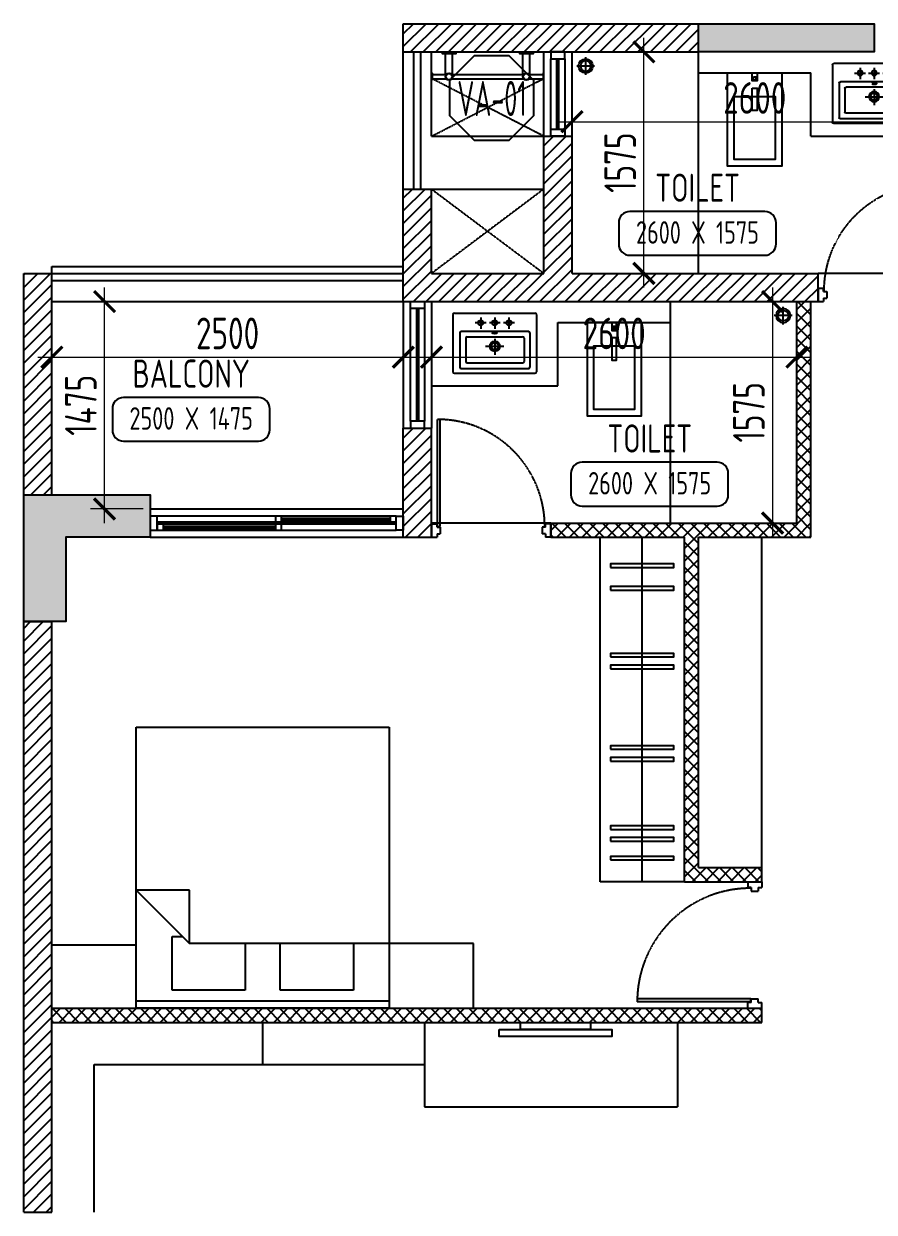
# Model space of a CAD drawing. Header units: millimetres. Extents: x -92307 to 258096, y -47434 to 112633.
# Drawn here: x 160861 to 166911, y -17648 to -9198 of the extents above; entities that cross this region are included whole.
import ezdxf
from ezdxf.enums import TextEntityAlignment as Align

# ---------------------------------------------------------------- set-up
doc = ezdxf.new("R2010")
doc.units = ezdxf.units.MM
doc.header["$LTSCALE"] = 10
doc.header["$PDMODE"] = 35
doc.header["$PDSIZE"] = 500
doc.linetypes.add('DASHED', pattern=[19.05, 12.7, -6.35])
doc.linetypes.add('HIDDEN', pattern=[9.525, 6.35, -3.175])
for name, color, linetype in [('07--DIM-1', 1, 'Continuous'), ('A--BLOCKWALL-1', 9, 'Continuous'), ('A--BLOCKWALL-2', 2, 'Continuous'), ('A--BLOCKWALL-3', 3, 'Continuous'), ('A--BLOCKWALL-HATCH', 8, 'Continuous'), ('A--CONCRETE-1', 9, 'Continuous'), ('A--DOWN', 34, 'Continuous'), ('A--FURNITURE-0', 253, 'Continuous'), ('A--FURNITURE-1', 9, 'Continuous'), ('A--GLAZING-0', 181, 'Continuous'), ('A--HANDRAIL-1', 9, 'Continuous'), ('A--HATCH-1', 8, 'Continuous'), ('A--SANITARY-0', 253, 'Continuous'), ('A--SHAFT-HIDDEN', 9, 'HIDDEN'), ('A--SPACENUMBER', 2, 'Continuous'), ('A--SPACENUMBER-1', 8, 'Continuous'), ('A--SPACEREF', 3, 'Continuous'), ('A--STELWRK-1', 9, 'Continuous'), ('A--Stucture', 9, 'Continuous'), ('A--TILING-1', 8, 'Continuous'), ('A--WINREF', 7, 'Continuous'), ('A--WINREF-1', 8, 'Continuous'), ('Typical floor Column Centre line$0$X-3rd Floor Column$0$A--COL250', 250, 'Continuous'), ('Typical floor Column Centre line$0$X-3rd Floor Column$0$A--CONCRETE-4', 4, 'Continuous')]:
    doc.layers.add(name, color=color, linetype=linetype)
doc.layers.add('A--STELWRK-2', color=2, linetype='Continuous', lineweight=25)
doc.styles.add('ISO', font='isocp2.shx', dxfattribs={"width": 0.8})
doc.dimstyles.new('A-DIM-100', dxfattribs={"dimscale": 100, "dimtxt": 2.25, "dimasz": 1.5, "dimexe": 1, "dimexo": 0.5, "dimgap": 0, "dimtad": 0, "dimdec": 0, "dimzin": 12, "dimdsep": 46, "dimtxsty": 'ISO', "dimblk": 'ARCHTICK', "dimcen": 1, "dimdle": 1, "dimclrd": 8, "dimclre": 8, "dimclrt": 256, "dimadec": 0, "dimazin": 3, "dimtfac": 1, "dimtdec": 0, "dimtmove": 1, "dimatfit": 2, "dimfxl": 1, "dimtvp": 0.75, "dimtolj": 1, "dimtzin": 12, "dimlwd": 18, "dimlwe": 18, "dimarcsym": 0})
pattern_1 = [(45, (164461, -23097.9), (-44.90128, 44.90128), [])]
pattern_2 = [(45, (164461, -23097.9), (-44.90128, 44.90128), []), (135, (164461, -23097.9), (-44.90128, -44.90128), [])]

# ---------------------------------------------------------------- blocks, each defined once
blk = doc.blocks.new('A$C542B73FF')
at = {"layer": 'A--FURNITURE-0'}
for points in [[(-400, 50), (400, 50), (400, 100), (-400, 100)], [(-250, 0), (250, 0), (250, 50), (-250, 50)]]:
    blk.add_lwpolyline(points, close=True, dxfattribs=at)
blk = doc.blocks.new('A$C68464E93')
at = {"layer": 'A--BLOCKWALL-1'}
for p, q in [((600, 200), (0, 200)), ((600, 0), (0, 0))]:
    blk.add_line(p, q, dxfattribs=at)
at = {"layer": 'A--DOWN'}
for p, q in [((50, 150), (550, 150)), ((550, 50), (50, 50))]:
    blk.add_line(p, q, dxfattribs=at)
for points in [[(50, 50), (50, 150), (0, 150), (0, 50), (50, 50)], [(550, 50), (550, 150), (600, 150), (600, 50), (550, 50)]]:
    blk.add_lwpolyline(points, dxfattribs=at)
at = {"layer": 'A--GLAZING-0'}
for p, q in [((550, 107), (50, 107)), ((550, 93), (50, 93))]:
    blk.add_line(p, q, dxfattribs=at)
blk = doc.blocks.new('A$C76363F86-flat-10')
at = {"layer": 'A--SANITARY-0'}
for points in [[(0, -0.1932), (0, 0.1932), (-0.6627, 0.1932), (-0.6627, -0.1932)], [(-0.1667, -0.1461), (-0.1667, 0.1461), (-0.6157, 0.1461), (-0.6157, -0.1461)], [(-0.108, -0.0173), (-0.108, 0.0173), (-0.2664, 0.0173), (-0.2664, -0.0173)], [(0, -0.0173), (0, 0.0173), (-0.0567, 0.0173), (-0.0567, -0.0173)], [(-0.0269, -0.0093), (-0.0269, 0.0081), (-0.0504, 0.0081), (-0.0504, -0.0093)]]:
    blk.add_lwpolyline(points, close=True, dxfattribs=at)
blk = doc.blocks.new('A$C302618AE')
at = {"layer": 'A--SANITARY-0'}
for p, q in [((-286.6, 0), (286.6, 0)), ((-296.6, -10), (-296.6, -416.5)), ((-60.1, -67.5), (-138, -67.5)), ((-99.5, -30), (-99.5, -110.2)), ((40, -67.5), (-37.9, -67.5)), ((0.5, -30), (0.5, -110.2)), ((140.5, -67.5), (62.6, -67.5)), ((101.1, -30), (101.1, -110.2)), ((296.6, -10), (296.6, -416.5)), ((-247.4, -138.5), (-247.4, -382.6)), ((-237.4, -128.5), (240, -128.5)), ((-196.4, -167.7), (198.9, -167.7)), ((250, -138.5), (250, -382.6)), ((-206.4, -177.7), (-206.4, -343.3)), ((65.1, -236), (-64.9, -236)), ((-0.1, -182.6), (-0.1, -294.6)), ((208.9, -177.7), (208.9, -343.3)), ((-237.4, -392.6), (240, -392.6)), ((-196.4, -353.3), (198.9, -353.3)), ((-286.6, -426.5), (286.6, -426.5))]:
    blk.add_line(p, q, dxfattribs=at)
for centre, radius in [((-99.5, -67.5), 17.8), ((0.5, -67.5), 17.8), ((101.1, -67.5), 17.8), ((1.1, -234.9), 36.3), ((1.1, -234.7), 25)]:
    blk.add_circle(centre, radius, dxfattribs=at)
for centre, start, end in [((-286.6, -10), 90, 180), ((286.6, -10), 0, 90), ((-237.4, -138.5), 90, 180), ((-196.4, -177.7), 90, 180), ((198.9, -177.7), 0, 90), ((240, -138.5), 0, 90), ((-286.6, -416.5), 180, 270), ((-237.4, -382.6), 180, 270), ((-196.4, -343.3), 180, 270), ((198.9, -343.3), 270, 0), ((240, -382.6), 270, 0), ((286.6, -416.5), 270, 0)]:
    blk.add_arc(centre, 10, start, end, dxfattribs=at)
blk.add_ellipse((-0.1, -141.1), major_axis=(17.6, 0), ratio=0.318204, dxfattribs=at)
blk = doc.blocks.new('A$C704305AF')
at = {"layer": 'A--SANITARY-0'}
for p, q in [((0, 0.0635), (0, -0.0635)), ((0.0635, 0), (-0.0635, 0))]:
    blk.add_line(p, q, dxfattribs=at)
for major_axis, start_param, end_param in [((0, 0.0508), 3.141593, 9.424778), ((0, 0.0381), 6.283185307145827, 12.56637061432541)]:
    blk.add_ellipse((0, 0), major_axis=major_axis, ratio=1, start_param=start_param, end_param=end_param, dxfattribs=at)
blk = doc.blocks.new('A$C1CBF2325')
at = {"layer": 'A--DOWN'}
for p, q in [((100, 0), (0, 0)), ((0, 0), (0, -42)), ((100, 0), (100, -42)), ((25, -42), (0, -42)), ((25, -42), (25, -67)), ((75, -67), (25, -67)), ((75, -42), (75, -67)), ((75, -42), (100, -42)), ((78.8, -46.2), (78.8, -67)), ((78.8, -46.2), (886, -46.2)), ((78.8, -67), (886, -67)), ((886, -67), (886, -46.2)), ((75, -833), (25, -833)), ((25, -858), (25, -833)), ((75, -858), (75, -833)), ((25, -858), (0, -858)), ((0, -900), (0, -858)), ((100, -900), (0, -900)), ((75, -858), (100, -858)), ((100, -900), (100, -858))]:
    blk.add_line(p, q, dxfattribs=at)
at = {"layer": 'A--DOWN', "color": 8, "linetype": 'DASHED', "ltscale": 0.005}
blk.add_arc((78.8, -46.2), 807.5, 269.73187, 358.52905, dxfattribs=at)
blk = doc.blocks.new('A$C613641B0')
at = {"layer": 'A--BLOCKWALL-1'}
for p, q in [((0, 0), (-1800, 0)), ((0, -200), (-1800, -200))]:
    blk.add_line(p, q, dxfattribs=at)
at = {"layer": 'A--DOWN'}
for p, q in [((-50, -50), (-1750, -50)), ((-1750, -92.7), (-93, -92.7)), ((-1750, -107.3), (-50, -107.3)), ((-1750, -150), (-50, -150))]:
    blk.add_line(p, q, dxfattribs=at)
for points in [[(-1750, -50), (-1750, -150), (-1800, -150), (-1800, -50)], [(-934, -50), (-934, -92.7), (-891, -92.7), (-891, -50)], [(-93, -50), (-93, -92.7), (-50, -92.7), (-50, -50)], [(-50, -50), (-50, -150), (0, -150), (0, -50)], [(-1750, -107.3), (-1750, -150), (-1707, -150), (-1707, -107.3)], [(-934, -107.3), (-934, -150), (-891, -150), (-891, -107.3)]]:
    blk.add_lwpolyline(points, close=True, dxfattribs=at)
at = {"layer": 'A--GLAZING-0'}
for p, q in [((-93, -64.4), (-891, -64.4)), ((-93, -78.4), (-891, -78.4)), ((-934, -121.6), (-1707, -121.6)), ((-934, -135.6), (-1707, -135.6))]:
    blk.add_line(p, q, dxfattribs=at)
blk = doc.blocks.new('SPACE')
at = {"layer": 'A--SPACENUMBER-1'}
blk.add_lwpolyline([(-600, 0), (600, 0, 0.414213562), (700, 100), (700, 288.5, 0.414213562), (600, 388.5), (-600, 388.5, 0.414213562), (-700, 288.5), (-700, 100, 0.414213562), (-600, 0, -0.052514465)], format="xyb", dxfattribs=at)
at = {"layer": 'A--SPACENUMBER', "style": 'ISO', "width": 0.8, "flags": 4}
blk.add_attdef('01', text='', height=250, dxfattribs=at).set_placement((0.455, 202.41), align=Align.MIDDLE)
at = {"layer": 'A--SPACEREF', "style": 'ISO', "width": 0.8, "flags": 4}
blk.add_attdef('S', text='', height=300, dxfattribs=at).set_placement((1.35, 474.975), align=Align.CENTER)
blk = doc.blocks.new('AL-OP')
at = {"layer": 'A--WINREF-1'}
blk.add_lwpolyline([(-124.3, 300), (-300, 124.3), (-300, -124.3), (-124.3, -300), (124.3, -300), (300, -124.3), (300, 124.3), (124.3, 300)], close=True, dxfattribs=at)
at = {"layer": 'A--WINREF', "style": 'ISO', "width": 0.6}
blk.add_attdef('AL-OP', text='', height=250, dxfattribs=at).set_placement((3.2, -4.8), align=Align.MIDDLE)
blk = doc.blocks.new('A$C3A434446')
at = {"layer": 'A--STELWRK-1', "color": 1}
for p, q in [((110, 939), (110, 1089)), ((160, 939), (160, 1089)), ((660, 939), (660, 1089)), ((710, 939), (710, 1089)), ((15, 939), (115, 939)), ((155, 939), (665, 939)), ((705, 939), (805, 939)), ((15, 909), (115, 909)), ((155, 909), (665, 909)), ((705, 909), (805, 909))]:
    blk.add_line(p, q, dxfattribs=at)
at = {"layer": 'A--STELWRK-1'}
for points in [[(85.4, 1099), (85.4, 1089), (185.4, 1089), (185.4, 1099)], [(635.4, 1099), (635.4, 1089), (735.4, 1089), (735.4, 1099)], [(15, 899), (10, 899), (10, 949), (15, 949)], [(805, 899), (810, 899), (810, 949), (805, 949)]]:
    blk.add_lwpolyline(points, close=True, dxfattribs=at)
at = {"layer": 'A--STELWRK-2'}
for centre, radius in [((135, 924), 25), ((135, 924), 22), ((685, 924), 25), ((685, 924), 22)]:
    blk.add_circle(centre, radius, dxfattribs=at)
blk = doc.blocks.new('A$C6931329F')
at = {"layer": 'A--BLOCKWALL-1'}
for p, q in [((0, 900), (0, 0)), ((200, 900), (200, 0))]:
    blk.add_line(p, q, dxfattribs=at)
at = {"layer": 'A--DOWN'}
for p, q in [((50, 50), (50, 850)), ((150, 850), (150, 50))]:
    blk.add_line(p, q, dxfattribs=at)
for points in [[(150, 850), (50, 850), (50, 900), (150, 900), (150, 850)], [(150, 50), (50, 50), (50, 0), (150, 0), (150, 50)]]:
    blk.add_lwpolyline(points, dxfattribs=at)
at = {"layer": 'A--GLAZING-0'}
for p, q in [((93, 850), (93, 50)), ((107, 850), (107, 50))]:
    blk.add_line(p, q, dxfattribs=at)
blk = doc.blocks.new('_ArchTick')
at = {"color": 0, "const_width": 0.15}
blk.add_lwpolyline([(-0.5, -0.5), (0.5, 0.5)], dxfattribs=at)
blk = doc.blocks.new('*D335')
at = {"layer": '07--DIM-1', "color": 8, "lineweight": 18}
for p, q in [((164761, -9447.9), (164761, -9994)), ((167361, -9447.9), (167361, -9994)), ((164661, -9894), (167461, -9894))]:
    blk.add_line(p, q, dxfattribs=at)
at = {"layer": 'Defpoints', "color": 0}
for p in [(164761, -9397.9), (167361, -9397.9), (167361, -9894)]:
    blk.add_point(p, dxfattribs=at)
at = {"layer": '07--DIM-1', "color": 8, "lineweight": 18, "xscale": 150, "yscale": 150, "zscale": 150, "rotation": 180}
blk.add_blockref('_ArchTick', (164761, -9894), dxfattribs=at)
at = {"layer": '07--DIM-1', "color": 8, "lineweight": 18, "xscale": 150, "yscale": 150, "zscale": 150}
blk.add_blockref('_ArchTick', (167361, -9894), dxfattribs=at)
at = {"layer": '07--DIM-1', "insert": (166061, -9725.2), "char_height": 225, "attachment_point": 5, "style": 'ISO'}
blk.add_mtext('\\A1;2600', dxfattribs=at)
blk = doc.blocks.new('*D336')
at = {"layer": '07--DIM-1', "color": 8, "lineweight": 18}
for p, q in [((165273, -11072.9), (165273, -9297.9)), ((164811, -9397.9), (165373, -9397.9)), ((164811, -10972.9), (165373, -10972.9))]:
    blk.add_line(p, q, dxfattribs=at)
at = {"layer": 'Defpoints', "color": 0}
for p in [(164761, -9397.9), (165273, -9397.9), (164761, -10972.9)]:
    blk.add_point(p, dxfattribs=at)
at = {"layer": '07--DIM-1', "color": 8, "lineweight": 18, "xscale": 150, "yscale": 150, "zscale": 150}
for p, rotation in [((165273, -9397.9), 90), ((165273, -10972.9), 270)]:
    blk.add_blockref('_ArchTick', p, dxfattribs=dict(at, rotation=rotation))
at = {"layer": '07--DIM-1', "insert": (165104.2, -10185.4), "char_height": 225, "attachment_point": 5, "rotation": 90, "style": 'ISO'}
blk.add_mtext('\\A1;1575', dxfattribs=at)
blk = doc.blocks.new('*D339')
at = {"layer": '07--DIM-1', "color": 8, "lineweight": 18}
for p, q in [((161061, -11289.3), (161061, -11668.2)), ((163561, -11289.3), (163561, -11668.2)), ((160961, -11568.2), (163661, -11568.2))]:
    blk.add_line(p, q, dxfattribs=at)
at = {"layer": 'Defpoints', "color": 0}
for p in [(161061, -11239.3), (163561, -11239.3), (163561, -11568.2)]:
    blk.add_point(p, dxfattribs=at)
at = {"layer": '07--DIM-1', "color": 8, "lineweight": 18, "xscale": 150, "yscale": 150, "zscale": 150, "rotation": 180}
blk.add_blockref('_ArchTick', (161061, -11568.2), dxfattribs=at)
at = {"layer": '07--DIM-1', "color": 8, "lineweight": 18, "xscale": 150, "yscale": 150, "zscale": 150}
blk.add_blockref('_ArchTick', (163561, -11568.2), dxfattribs=at)
at = {"layer": '07--DIM-1', "insert": (162311, -11399.4), "char_height": 225, "attachment_point": 5, "style": 'ISO'}
blk.add_mtext('\\A1;2500', dxfattribs=at)
blk = doc.blocks.new('*D340')
at = {"layer": '07--DIM-1', "color": 8, "lineweight": 18}
for p, q in [((163761, -11376.8), (163761, -11668.2)), ((166361, -11376.8), (166361, -11668.2)), ((163661, -11568.2), (166461, -11568.2))]:
    blk.add_line(p, q, dxfattribs=at)
at = {"layer": 'Defpoints', "color": 0}
for p in [(163761, -11326.8), (166361, -11326.8), (166361, -11568.2)]:
    blk.add_point(p, dxfattribs=at)
at = {"layer": '07--DIM-1', "color": 8, "lineweight": 18, "xscale": 150, "yscale": 150, "zscale": 150, "rotation": 180}
blk.add_blockref('_ArchTick', (163761, -11568.2), dxfattribs=at)
at = {"layer": '07--DIM-1', "color": 8, "lineweight": 18, "xscale": 150, "yscale": 150, "zscale": 150}
blk.add_blockref('_ArchTick', (166361, -11568.2), dxfattribs=at)
at = {"layer": '07--DIM-1', "insert": (165061, -11399.4), "char_height": 225, "attachment_point": 5, "style": 'ISO'}
blk.add_mtext('\\A1;2600', dxfattribs=at)
blk = doc.blocks.new('*D341')
at = {"layer": '07--DIM-1', "color": 8, "lineweight": 18}
for p, q in [((166188, -11072.9), (166188, -12847.9)), ((166311, -11172.9), (166088, -11172.9)), ((166311, -12747.9), (166088, -12747.9))]:
    blk.add_line(p, q, dxfattribs=at)
at = {"layer": 'Defpoints', "color": 0}
for p in [(166361, -11172.9), (166188, -12747.9), (166361, -12747.9)]:
    blk.add_point(p, dxfattribs=at)
at = {"layer": '07--DIM-1', "color": 8, "lineweight": 18, "xscale": 150, "yscale": 150, "zscale": 150}
for p, rotation in [((166188, -11172.9), 90), ((166188, -12747.9), 270)]:
    blk.add_blockref('_ArchTick', p, dxfattribs=dict(at, rotation=rotation))
at = {"layer": '07--DIM-1', "insert": (166019.2, -11960.4), "char_height": 225, "attachment_point": 5, "rotation": 90, "style": 'ISO'}
blk.add_mtext('\\A1;1575', dxfattribs=at)
blk = doc.blocks.new('*D343')
at = {"layer": '07--DIM-1', "color": 8, "lineweight": 18}
for p, q in [((161435.8, -12747.9), (161435.8, -11072.9)), ((161750.2, -11172.9), (161335.8, -11172.9)), ((161711, -12647.9), (161335.8, -12647.9))]:
    blk.add_line(p, q, dxfattribs=at)
at = {"layer": 'Defpoints', "color": 0}
for p in [(161435.8, -11172.9), (161800.2, -11172.9), (161761, -12647.9)]:
    blk.add_point(p, dxfattribs=at)
at = {"layer": '07--DIM-1', "color": 8, "lineweight": 18, "xscale": 150, "yscale": 150, "zscale": 150}
for p, rotation in [((161435.8, -11172.9), 90), ((161435.8, -12647.9), 270)]:
    blk.add_blockref('_ArchTick', p, dxfattribs=dict(at, rotation=rotation))
at = {"layer": '07--DIM-1', "insert": (161267, -11910.4), "char_height": 225, "attachment_point": 5, "rotation": 90, "style": 'ISO'}
blk.add_mtext('\\A1;1475', dxfattribs=at)
blk = doc.blocks.new('A$C7FA855F9')
at = {"layer": 'A--FURNITURE-0', "linetype": 'Continuous'}
for p, q in [((900, 2000), (-900, 2000)), ((-900, 2000), (-900, 0)), ((900, 0), (900, 2000)), ((900, 840), (520, 460)), ((520, 840), (900, 840)), ((520, 460), (520, 840)), ((645, 510), (570, 510)), ((645, 130), (645, 510)), ((-900, 460), (520, 460)), ((-645, 460), (-645, 130)), ((-125, 130), (-125, 460)), ((125, 460), (125, 130)), ((-645, 130), (-125, 130)), ((125, 130), (645, 130)), ((-900, 50), (900, 50)), ((-900, 0), (900, 0))]:
    blk.add_line(p, q, dxfattribs=at)

msp = doc.modelspace()

# ---------------------------------------------------------------- hatches: boundary and pattern name
at = {"layer": 'A--BLOCKWALL-HATCH'}
h = msp.add_hatch(dxfattribs=at)
h.set_pattern_fill('ANSI37', color=256, scale=20, style=0)
h.set_pattern_definition(pattern_2)
h.paths.add_polyline_path([(166361, -11172.9), (166461, -11172.9), (166461, -12847.9), (165661, -12847.9), (165661, -13972.9), (165661, -14072.9), (165661, -15197.9), (166111, -15197.9), (166111, -15297.9), (165561, -15297.9), (165561, -12847.9), (164611, -12847.9), (164611, -12747.9), (166361, -12747.9)])
h = msp.add_hatch(dxfattribs=at)
h.set_pattern_fill('ANSI37', color=256, scale=20, style=0)
h.set_pattern_definition(pattern_2)
h.paths.add_polyline_path([(161061, -16297.9), (161061, -16197.9), (166111, -16197.9), (166111, -16297.9)])
at = {"layer": 'A--HATCH-1'}
h = msp.add_hatch(dxfattribs=at)
h.set_pattern_fill('ANSI31', color=256, scale=20, style=0)
h.set_pattern_definition(pattern_1)
h.paths.add_polyline_path([(163561, -9397.9), (165661, -9397.9), (165661, -9197.9), (163561, -9197.9)])
h = msp.add_hatch(dxfattribs=at)
h.set_pattern_fill('ANSI31', color=256, scale=20, style=0)
h.set_pattern_definition(pattern_1)
h.paths.add_polyline_path([(166511, -11172.9), (166511, -10972.9), (164761, -10972.9), (164761, -9997.9), (164561, -9997.9), (164561, -10972.9), (163761, -10972.9), (163761, -10372.9), (163561, -10372.9), (163561, -11172.9)])
h = msp.add_hatch(dxfattribs=at)
h.set_pattern_fill('ANSI31', color=256, scale=20, style=0)
h.set_pattern_definition(pattern_1)
h.paths.add_polyline_path([(160861, -10972.9), (161061, -10972.9), (161061, -12547.9), (160861, -12547.9)])
h = msp.add_hatch(dxfattribs=at)
h.set_pattern_fill('ANSI31', color=256, scale=20, style=0)
h.set_pattern_definition(pattern_1)
h.paths.add_polyline_path([(163561, -12847.9), (163761, -12847.9), (163761, -12072.9), (163561, -12072.9)])
h = msp.add_hatch(dxfattribs=at)
h.set_pattern_fill('ANSI31', color=256, scale=20, style=0)
h.set_pattern_definition(pattern_1)
h.paths.add_polyline_path([(160861, -17647.9), (161061, -17647.9), (161061, -13447.9), (160861, -13447.9)])
at = {"layer": 'Typical floor Column Centre line$0$X-3rd Floor Column$0$A--COL250'}
h = msp.add_hatch(color=256, dxfattribs=at)
h.dxf.hatch_style = 1
h.paths.add_polyline_path([(165661, -9197.9), (166911, -9197.9), (166911, -9397.9), (165661, -9397.9)])
h = msp.add_hatch(color=256, dxfattribs=at)
h.dxf.hatch_style = 1
h.paths.add_polyline_path([(161161, -12847.9), (161761, -12847.9), (161761, -12547.9), (160861, -12547.9), (160861, -13447.9), (161161, -13447.9)])

# ---------------------------------------------------------------- linework, layer by layer
at = {"layer": 'A--BLOCKWALL-1'}
msp.add_line((161061, -11172.9), (163561, -11172.9), dxfattribs=at)
at = {"layer": 'A--BLOCKWALL-2'}
for p, q in [((166361, -12747.9), (166361, -11172.9)), ((166361, -11172.9), (166461, -11172.9)), ((166461, -12847.9), (166461, -11172.9)), ((160861, -12297.9), (160861, -12197.9)), ((164611, -12847.9), (164611, -12747.9)), ((164611, -12747.9), (166361, -12747.9)), ((164611, -12847.9), (165561, -12847.9)), ((165561, -15297.9), (165561, -12847.9)), ((165661, -13972.9), (165661, -12847.9)), ((165661, -12847.9), (166461, -12847.9)), ((165661, -14072.9), (165661, -13972.9)), ((165661, -15197.9), (165661, -14072.9)), ((165661, -15197.9), (166111, -15197.9)), ((166111, -15297.9), (166111, -15197.9)), ((165561, -15297.9), (166111, -15297.9)), ((160861, -16297.9), (160861, -16197.9)), ((161061, -16197.9), (166111, -16197.9)), ((161061, -16297.9), (161061, -16197.9)), ((166111, -16297.9), (166111, -16197.9)), ((161061, -16297.9), (166111, -16297.9))]:
    msp.add_line(p, q, dxfattribs=at)
at = {"layer": 'A--BLOCKWALL-3'}
for p, q in [((163561, -9397.9), (163561, -9197.9)), ((163561, -9197.9), (165661, -9197.9)), ((165661, -9397.9), (165661, -9197.9)), ((163561, -9397.9), (165661, -9397.9)), ((164561, -10972.9), (164561, -9997.9)), ((164561, -9997.9), (164761, -9997.9)), ((164761, -10972.9), (164761, -9997.9)), ((163561, -11172.9), (163561, -10372.9)), ((163561, -10372.9), (163761, -10372.9)), ((163761, -10972.9), (163761, -10372.9)), ((160861, -12547.9), (160861, -10972.9)), ((160861, -10972.9), (161061, -10972.9)), ((161061, -12547.9), (161061, -10972.9)), ((163761, -10972.9), (164561, -10972.9)), ((164761, -10972.9), (166511, -10972.9)), ((166511, -11172.9), (166511, -10972.9)), ((163561, -11172.9), (166511, -11172.9)), ((163561, -12847.9), (163561, -12072.9)), ((163561, -12072.9), (163761, -12072.9)), ((163761, -12847.9), (163761, -12072.9)), ((160861, -12547.9), (161061, -12547.9)), ((160861, -12847.9), (160861, -12647.9)), ((163561, -12847.9), (163761, -12847.9)), ((160861, -17647.9), (160861, -13447.9)), ((160861, -13447.9), (161061, -13447.9)), ((161061, -17647.9), (161061, -13447.9)), ((160861, -17647.9), (161061, -17647.9))]:
    msp.add_line(p, q, dxfattribs=at)
at = {"layer": 'A--CONCRETE-1'}
for p, q in [((163561, -10372.9), (163561, -9397.9)), ((163761, -9997.9), (163761, -9397.9)), ((163761, -9997.9), (164561, -9997.9)), ((163761, -10372.9), (164561, -10372.9))]:
    msp.add_line(p, q, dxfattribs=at)
at = {"layer": 'A--FURNITURE-0'}
for p, q in [((166111, -15197.9), (166111, -12847.9)), ((161661, -15747.9), (161061, -15747.9)), ((164061, -15737.9), (163461, -15737.9)), ((164061, -16197.9), (164061, -15737.9)), ((162561, -16597.9), (162561, -16297.9)), ((163711, -16297.9), (163711, -16897.9)), ((165511, -16297.9), (165511, -16897.9)), ((161361, -17647.9), (161361, -16597.9)), ((161361, -16597.9), (163711, -16597.9)), ((163711, -16897.9), (165511, -16897.9))]:
    msp.add_line(p, q, dxfattribs=at)
at = {"layer": 'A--FURNITURE-1'}
for p, q in [((164961, -15297.9), (164961, -12847.9)), ((165261, -15297.9), (165261, -12847.9)), ((165561, -15297.9), (164961, -15297.9))]:
    msp.add_line(p, q, dxfattribs=at)
at = {"layer": 'A--FURNITURE-1', "elevation": 0}
for points in [[(165036, -13063.4), (165486, -13063.4), (165486, -13038.4), (165036, -13038.4), (165036, -13063.4)], [(165036, -13224.5), (165486, -13224.5), (165486, -13199.5), (165036, -13199.5), (165036, -13224.5)], [(165036, -13699.4), (165486, -13699.4), (165486, -13674.4), (165036, -13674.4), (165036, -13699.4)], [(165036, -13783.2), (165486, -13783.2), (165486, -13758.2), (165036, -13758.2), (165036, -13783.2)], [(165036, -14356.5), (165486, -14356.5), (165486, -14331.5), (165036, -14331.5), (165036, -14356.5)], [(165036, -14440.3), (165486, -14440.3), (165486, -14415.3), (165036, -14415.3), (165036, -14440.3)], [(165036, -14925.9), (165486, -14925.9), (165486, -14900.9), (165036, -14900.9), (165036, -14925.9)], [(165036, -15009.7), (165486, -15009.7), (165486, -14984.7), (165036, -14984.7), (165036, -15009.7)], [(165036, -15143.5), (165486, -15143.5), (165486, -15118.5), (165036, -15118.5), (165036, -15143.5)]]:
    msp.add_lwpolyline(points, dxfattribs=at)
at = {"layer": 'A--HANDRAIL-1', "color": 1}
for p, q in [((161061, -10972.9), (163561, -10972.9)), ((161061, -11022.9), (163561, -11022.9))]:
    msp.add_line(p, q, dxfattribs=at)
at = {"layer": 'A--SHAFT-HIDDEN', "ltscale": 0.01}
for p, q in [((163761, -9997.9), (164556, -9588.9)), ((164561, -9997.9), (163766, -9588.9)), ((164561, -10372.9), (163761, -10972.9)), ((163761, -10372.9), (164561, -10972.9))]:
    msp.add_line(p, q, dxfattribs=at)
at = {"layer": 'A--STELWRK-1', "color": 1}
for p, q in [((163636, -10372.9), (163636, -9397.9)), ((163686, -10372.9), (163686, -9397.9))]:
    msp.add_line(p, q, dxfattribs=at)
at = {"layer": 'A--Stucture', "linetype": 'Continuous', "ltscale": 0.5}
for p, q in [((161061, -10972.9), (161061, -10922.9)), ((161061, -10922.9), (163561, -10922.9))]:
    msp.add_line(p, q, dxfattribs=at)
at = {"layer": 'A--TILING-1'}
for p, q in [((165661, -10972.9), (165661, -9397.9)), ((165661, -9547.9), (166461, -9547.9)), ((166461, -9997.9), (166461, -9547.9)), ((166461, -9997.9), (167361, -9997.9)), ((167361, -10972.9), (166511, -10972.9)), ((165461, -12747.9), (165461, -11172.9)), ((164661, -11772.9), (164661, -11322.9)), ((164661, -11322.9), (165461, -11322.9)), ((163761, -11772.9), (164661, -11772.9)), ((164611, -12747.9), (163761, -12747.9))]:
    msp.add_line(p, q, dxfattribs=at)
at = {"layer": 'Typical floor Column Centre line$0$X-3rd Floor Column$0$A--CONCRETE-4', "elevation": 0}
for points in [[(165661, -9197.9), (166911, -9197.9), (166911, -9397.9), (165661, -9397.9)], [(160861, -12547.9), (161761, -12547.9), (161761, -12847.9), (161161, -12847.9), (161161, -13447.9), (160861, -13447.9)]]:
    msp.add_lwpolyline(points, close=True, dxfattribs=at)

# ---------------------------------------------------------------- block references
for name, p in [('A$C3A434446', (163751, -10497.9)), ('A$C6931329F', (163561, -12072.9))]:
    msp.add_blockref(name, p)
at = {"layer": 'A--DOWN', "extrusion": (0, 0, -1), "xscale": -1, "zscale": -1}
for name, p, rotation in [('A$C68464E93', (-164561, -9397.9), 90), ('A$C1CBF2325', (-166111, -16197.9), 180)]:
    msp.add_blockref(name, p, dxfattribs=dict(at, rotation=rotation))
at = {"layer": 'A--DOWN', "yscale": 0.9444444444443834, "zscale": 0.9444444444443834}
for p, xscale, rotation in [((167361, -11172.9), -0.9444444444443834, 270), ((163761, -12847.9), 0.9444444444443834, 90)]:
    msp.add_blockref('A$C1CBF2325', p, dxfattribs=dict(at, xscale=xscale, rotation=rotation))
at = {"layer": 'A--DOWN', "rotation": 180}
msp.add_blockref('A$C613641B0', (161761, -12847.9), dxfattribs=at)
at = {"layer": 'A--FURNITURE-0', "xscale": -1}
msp.add_blockref('A$C7FA855F9', (162561, -16197.9), dxfattribs=at)
at = {"layer": 'A--FURNITURE-0', "xscale": -1, "rotation": 180}
msp.add_blockref('A$C542B73FF', (164643.7, -16297.9), dxfattribs=at)
at = {"layer": 'A--SANITARY-0', "zscale": 1000}
for name, p, xscale, yscale, rotation in [('A$C704305AF', (164858.4, -9497.9), -999.9999999999999, 999.9999999999999, 90), ('A$C76363F86-flat-10', (166061, -9547.9), -1000, 999.9999999999999, 270), ('A$C704305AF', (166263.6, -11272.9), 1000, 1000, 270), ('A$C76363F86-flat-10', (165061, -11322.9), 1000, 1000, 90)]:
    msp.add_blockref(name, p, dxfattribs=dict(at, xscale=xscale, yscale=yscale, rotation=rotation))
at = {"layer": 'A--SANITARY-0', "ltscale": 19, "xscale": -1}
msp.add_blockref('A$C302618AE', (166911, -9481.1), dxfattribs=at)
at = {"layer": 'A--SANITARY-0', "ltscale": 19}
msp.add_blockref('A$C302618AE', (164211, -11256.1), dxfattribs=at)
at = {"layer": 'A--SPACEREF'}
ref = msp.add_blockref('SPACE', (165653.1, -10843.6), dxfattribs=dict(at, xscale=0.8000000000029104, yscale=0.8, zscale=0.8))
ref.add_attrib('01', '2600 X 1575', dxfattribs={"layer": 'A--SPACENUMBER', "height": 160, "style": 'ISO', "width": 0.8, "flags": 4}).set_placement((165653.6, -10681.6), align=Align.MIDDLE)
ref.add_attrib('S', 'TOILET', dxfattribs={"height": 200, "style": 'ISO', "width": 0.8, "flags": 4}).set_placement((165654.3, -10463.6), align=Align.CENTER)
ref = msp.add_blockref('SPACE', (162051.3, -12165.6), dxfattribs=dict(at, xscale=0.8000000000029104, yscale=0.8, zscale=0.8))
ref.add_attrib('01', '2500 X 1475', dxfattribs={"layer": 'A--SPACENUMBER', "height": 160, "style": 'ISO', "width": 0.8, "flags": 4}).set_placement((162051.9, -12003.6), align=Align.MIDDLE)
ref.add_attrib('S', 'BALCONY', dxfattribs={"height": 200, "style": 'ISO', "width": 0.8, "flags": 4}).set_placement((162052.6, -11785.6), align=Align.CENTER)
ref = msp.add_blockref('SPACE', (165312.8, -12626.6), dxfattribs=dict(at, xscale=0.8000000000029104, yscale=0.8, zscale=0.8))
ref.add_attrib('01', '2600 X 1575', dxfattribs={"layer": 'A--SPACENUMBER', "height": 160, "style": 'ISO', "width": 0.8, "flags": 4}).set_placement((165313.3, -12464.7), align=Align.MIDDLE)
ref.add_attrib('S', 'TOILET', dxfattribs={"height": 200, "style": 'ISO', "width": 0.8, "flags": 4}).set_placement((165314, -12246.6), align=Align.CENTER)
at = {"layer": 'A--WINREF'}
msp.add_blockref('AL-OP', (164188.7, -9724.7), dxfattribs=at).add_auto_attribs({'AL-OP': 'VA-01'})

# ---------------------------------------------------------------- dimensions: what is measured, and where the dimension line sits
at = {"layer": '07--DIM-1'}
for p1, p2, distance, picture, middle in [((164761, -10972.9), (164761, -9397.9), -512, '*D336', (165104.2, -10185.4)), ((161061, -11239.3), (163561, -11239.3), -328.9, '*D339', (162311, -11399.4)), ((163761, -11326.8), (166361, -11326.8), -241.4, '*D340', (165061, -11399.4))]:
    dim = msp.add_aligned_dim(p1=p1, p2=p2, distance=distance, dimstyle='A-DIM-100', dxfattribs=at)
    dim.commit()
    dim.dimension.update_dxf_attribs({"geometry": picture, "text_midpoint": middle})
dim = msp.add_linear_dim(base=(167361, -9894), p1=(164761, -9397.9), p2=(167361, -9397.9), dimstyle='A-DIM-100', dxfattribs=at)
dim.commit()
dim.dimension.update_dxf_attribs({"geometry": '*D335', "text_midpoint": (166061, -9725.2)})
for base, p1, p2, picture, middle in [((161435.8, -11172.9), (161761, -12647.9), (161800.2, -11172.9), '*D343', (161267, -11910.4)), ((166188, -12747.9), (166361, -11172.9), (166361, -12747.9), '*D341', (166019.2, -11960.4))]:
    dim = msp.add_linear_dim(base=base, p1=p1, p2=p2, angle=90, dimstyle='A-DIM-100', dxfattribs=at)
    dim.commit()
    dim.dimension.update_dxf_attribs({"geometry": picture, "text_midpoint": middle})

doc.saveas('drawing.dxf')
